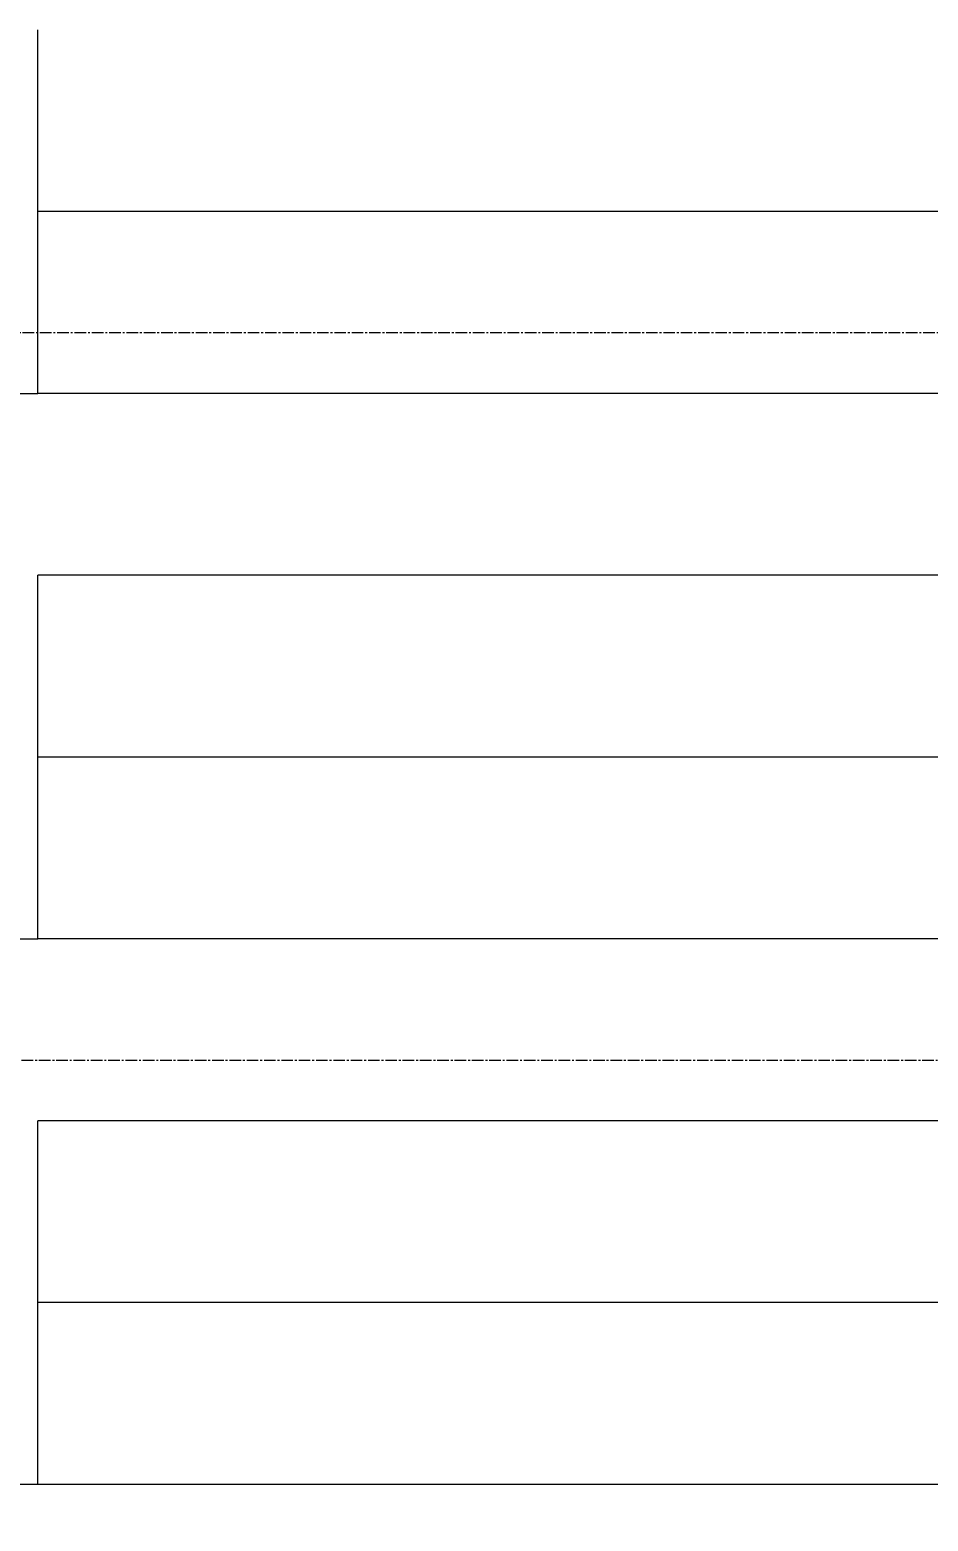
# Model space of a CAD drawing. Header units: millimetres. Extents: x -231292 to 573618, y -153144 to 564035.
# Drawn here: x 142957 to 144439, y 440441 to 442902 of the extents above; entities that cross this region are included whole.
import ezdxf
from ezdxf import colors
from ezdxf.entities.mleader import LeaderData, LeaderLine
from ezdxf.math import Vec2, Vec3

# ---------------------------------------------------------------- set-up
doc = ezdxf.new("R2010")
doc.units = ezdxf.units.MM
doc.linetypes.add('CENTER2', pattern=[28.575, 19.05, -3.175, 3.175, -3.175])
doc.layers.add('АР_Делит', color=250, linetype='Continuous', lineweight=0, plot=False)
doc.layers.add('ЛК_Открытая', color=250, linetype='Continuous', lineweight=5)
doc.layers.add('РД_Оси_100', color=250, linetype='Continuous', lineweight=0)
doc.styles.add('style1', font='ARIALN.TTF')

# ---------------------------------------------------------------- blocks, each defined once
blk = doc.blocks.new('СОШ_2200_АР_ОСИ_М100_28.05.24')
at = {"layer": 'РД_Оси_100', "linetype": 'CENTER2'}
for p, q in [((119910, 76200), (-5954.958, 76200)), ((-5954.958, 75000), (119910, 75000))]:
    blk.add_line(p, q, dxfattribs=at)

msp = doc.modelspace()

# ---------------------------------------------------------------- linework, layer by layer
at = {"layer": 'ЛК_Открытая'}
for p, q in [((142969.796, 442301.752), (142969.796, 442901.752)), ((144629.796, 442601.752), (142969.796, 442601.752)), ((144629.796, 442301.752), (142969.796, 442301.752)), ((142969.796, 441401.752), (142969.796, 442001.752)), ((144629.796, 442001.752), (142969.796, 442001.752)), ((142969.796, 441401.752), (142969.796, 442001.752)), ((144629.796, 441701.752), (142969.796, 441701.752)), ((144629.796, 441401.752), (142969.796, 441401.752)), ((144629.796, 441101.752), (142969.796, 441101.752)), ((142969.796, 440501.752), (142969.796, 441101.752)), ((144629.796, 440801.752), (142969.796, 440801.752)), ((144629.796, 440501.752), (142969.796, 440501.752))]:
    msp.add_line(p, q, dxfattribs=at)
msp.add_lwpolyline([(143799.796, 449201.752, 0, 150, 0), (143799.796, 448735.504, 0, 0, 0), (143799.796, 440516.194, 0, 0, 0)], format="xyseb", dxfattribs=at)
for points in [[(128789.796, 442301.752), (142969.796, 442301.752)], [(128789.796, 441401.752), (142969.796, 441401.752)], [(142969.796, 440501.752), (138614.796, 440501.752), (138614.796, 440501.752), (133244.796, 440501.752), (133244.796, 440501.752), (128789.796, 440501.752)]]:
    msp.add_lwpolyline(points, dxfattribs=at)

# ---------------------------------------------------------------- block references
at = {"layer": 'РД_Оси_100'}
msp.add_blockref('СОШ_2200_АР_ОСИ_М100_28.05.24', (50428.768, 366201.753), dxfattribs=at)

# ---------------------------------------------------------------- leaders
at = {"layer": 'АР_Делит', "lineweight": 0}
ml = msp.add_multileader_mtext('Standard', dxfattribs=at)
ml.set_content('зашивка согласно дизайн-проекту', color=256, style='style1')
ml.set_leader_properties(color=256)
ml.build(insert=Vec2(0, 0))
ml.multileader.update_dxf_attribs({"has_dogleg": 0, "text_left_attachment_type": 6, "text_right_attachment_type": 6, "arrow_head_size": 500, "scale": 100})
ctx = ml.context
ctx.base_point, ctx.scale, ctx.char_height, ctx.arrow_head_size, ctx.landing_gap_size, ctx.plane_origin, ctx.plane_x_axis, ctx.plane_y_axis = Vec3(119673.407, 440940.695), 100, 300, 500, 50, Vec3(109508.807, 440255.308), Vec3(1, 0.00000001), Vec3(-0.00000001, 1)
ctx.left_attachment, ctx.right_attachment = 6, 6
notes = []
notes.append((ctx, [(1, (1, 1, 0), (119665.407, 440940.695), (1, 0.00000001), 8, [(0, [(119191.375, 442563.864)], 0, [])])]))
ctx.mtext.insert, ctx.mtext.text_direction, ctx.mtext.rotation, ctx.mtext.width, ctx.mtext.defined_height, ctx.mtext.flow_direction = Vec3(119723.407, 441328.894), Vec3(1, 0.00000001), 0.00000001, 4538.94863, 395.157, 5
for ctx, leaders in notes:
    for number, flags, end, landing, length, lines in leaders:
        leader = LeaderData()
        leader.index, (leader.has_last_leader_line, leader.has_dogleg_vector, leader.attachment_direction) = number, flags
        leader.last_leader_point, leader.dogleg_vector, leader.dogleg_length = Vec3(end), Vec3(landing), length
        for number, points, colour, breaks in lines:
            line = LeaderLine()
            line.index, line.vertices, line.color, line.breaks = number, Vec3.list(points), colors.encode_raw_color(colour), breaks
            leader.lines.append(line)
        ctx.leaders.append(leader)

doc.saveas('drawing.dxf')
